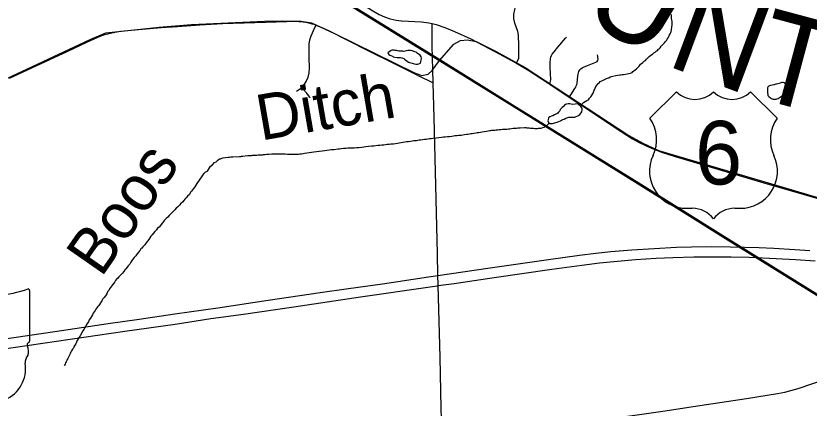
# Model space of a CAD drawing. Extents: x -16.6 to 83, y -37.7 to 22.
# Drawn here: x -5.316 to -3.671, y 15.788 to 16.602 of the extents above; entities that cross this region are included whole.
import ezdxf

# ---------------------------------------------------------------- set-up
doc = ezdxf.new("R2010")
doc.units = 0
for name, color, linetype in [('GM_X_County_Road', 7, 'Continuous'), ('GM_X_County_Text', 7, 'Continuous'), ('GM_X_Minor_Lake', 7, 'Continuous'), ('GM_X_Minor_River', 7, 'Continuous'), ('GM_X_Minor_River_Text', 7, 'Continuous'), ('GM_X_Rail_Line', 7, 'Continuous'), ('GM_X_State_Route', 7, 'Continuous'), ('GM_X_State_Shield', 7, 'Continuous'), ('GM_X_Township_Road', 7, 'Continuous'), ('GM_X_US_Route', 7, 'Continuous'), ('GM_X_US_Shield', 7, 'Continuous')]:
    doc.layers.add(name, color=color, linetype=linetype)

msp = doc.modelspace()

# ---------------------------------------------------------------- linework, layer by layer
at = {"layer": 'GM_X_County_Road'}
for points in [[(-5.3297, 16.4726), (-5.2083, 16.5286), (-5.1688, 16.547), (-5.1462, 16.5575), (-5.1377, 16.561), (-5.1318, 16.5629), (-5.1229, 16.5652), (-5.1107, 16.5677), (-5.0985, 16.5697), (-5.0769, 16.5723), (-5.0459, 16.5752), (-5.0149, 16.5773), (-4.9808, 16.58), (-4.9343, 16.583), (-4.8877, 16.5857), (-4.7976, 16.5888), (-4.7541, 16.5904), (-4.7386, 16.5906), (-4.7293, 16.5903), (-4.7201, 16.5894), (-4.711, 16.5878), (-4.702, 16.5855), (-4.6981, 16.5843), (-4.6935, 16.5824)], [(-4.6935, 16.5824), (-4.6892, 16.5807), (-4.6847, 16.5789), (-4.6678, 16.5711), (-4.5844, 16.5293), (-4.5315, 16.503), (-4.487, 16.4806), (-4.4795, 16.477)], [(-4.4795, 16.477), (-4.4786, 16.4766), (-4.455, 16.465), (-4.4504, 16.4627)]]:
    msp.add_lwpolyline(points, dxfattribs=at)
at = {"layer": 'GM_X_Minor_Lake'}
for points in [[(-4.5196, 16.5284), (-4.522, 16.5286), (-4.5246, 16.529), (-4.5266, 16.5297), (-4.5292, 16.5301), (-4.5315, 16.5304), (-4.5353, 16.5308), (-4.5376, 16.53), (-4.5445, 16.525)], [(-4.5445, 16.525), (-4.544, 16.5235), (-4.5428, 16.5216), (-4.5405, 16.5201), (-4.5386, 16.5194), (-4.5352, 16.5179), (-4.5333, 16.5167), (-4.5302, 16.516), (-4.5249, 16.5157), (-4.523, 16.5157), (-4.5203, 16.5157), (-4.5184, 16.5154), (-4.5158, 16.5146), (-4.5135, 16.5139), (-4.5116, 16.5131), (-4.5097, 16.512), (-4.5074, 16.5101), (-4.5047, 16.5079), (-4.5016, 16.506), (-4.4997, 16.5053), (-4.4967, 16.5042), (-4.4944, 16.5034), (-4.4917, 16.5027), (-4.489, 16.502), (-4.4868, 16.5016), (-4.4833, 16.5013), (-4.4799, 16.502), (-4.4769, 16.5036), (-4.4762, 16.507), (-4.4754, 16.5101), (-4.4747, 16.5143), (-4.4755, 16.5165), (-4.4778, 16.5199), (-4.4809, 16.5222), (-4.4836, 16.5241), (-4.4859, 16.5263), (-4.4882, 16.5274), (-4.4904, 16.5278), (-4.4931, 16.5289), (-4.495, 16.5293), (-4.4973, 16.5296), (-4.5007, 16.53), (-4.503, 16.5296), (-4.5056, 16.5292), (-4.5083, 16.5284), (-4.5113, 16.528), (-4.5136, 16.5283), (-4.5196, 16.5284)], [(-3.7435, 16.4584), (-3.7508, 16.4576), (-3.753, 16.4568), (-3.7553, 16.4553), (-3.7568, 16.4526), (-3.7571, 16.45), (-3.7571, 16.4477), (-3.7571, 16.4454), (-3.7567, 16.4424), (-3.7563, 16.4389), (-3.7559, 16.4367), (-3.7539, 16.4344), (-3.7509, 16.4314), (-3.7486, 16.4303), (-3.7455, 16.4292), (-3.7436, 16.4288), (-3.741, 16.4288), (-3.7391, 16.4288), (-3.7372, 16.4296), (-3.7349, 16.4304), (-3.7326, 16.4316), (-3.7304, 16.4331), (-3.7281, 16.4354), (-3.7262, 16.4358), (-3.7243, 16.4373), (-3.7213, 16.44), (-3.7198, 16.4419), (-3.7176, 16.445), (-3.7157, 16.45), (-3.7154, 16.4519), (-3.7162, 16.4568), (-3.7188, 16.4583), (-3.7204, 16.4613), (-3.7223, 16.4628), (-3.7246, 16.4636), (-3.7269, 16.4632), (-3.7295, 16.4628), (-3.7308, 16.4622)], [(-3.7308, 16.4622), (-3.7352, 16.4608), (-3.7379, 16.4604), (-3.7398, 16.46), (-3.7417, 16.4596), (-3.7432, 16.4588), (-3.7435, 16.4584)], [(-4.1505, 16.4192), (-4.1615, 16.4176), (-4.1645, 16.4187), (-4.1676, 16.4191), (-4.1702, 16.4191), (-4.1736, 16.4186), (-4.1759, 16.4179), (-4.1782, 16.4163), (-4.1804, 16.414), (-4.1827, 16.4117), (-4.1849, 16.4094), (-4.1868, 16.4075), (-4.1879, 16.4048), (-4.1902, 16.4018), (-4.1917, 16.3998), (-4.1936, 16.3983), (-4.1962, 16.3975), (-4.1989, 16.3964), (-4.2023, 16.3944), (-4.2053, 16.3936), (-4.2087, 16.3921), (-4.211, 16.3902), (-4.2117, 16.386), (-4.2124, 16.3837), (-4.2109, 16.3803), (-4.2082, 16.3784), (-4.2055, 16.3784), (-4.2029, 16.3788)], [(-4.1505, 16.4192), (-4.1615, 16.4176), (-4.1645, 16.4187), (-4.1676, 16.4191), (-4.1702, 16.4191), (-4.1736, 16.4186), (-4.1759, 16.4179), (-4.1782, 16.4163), (-4.1804, 16.414), (-4.1827, 16.4117), (-4.1849, 16.4094), (-4.1868, 16.4075), (-4.1879, 16.4048), (-4.1902, 16.4018), (-4.1917, 16.3998), (-4.1936, 16.3983), (-4.1962, 16.3975), (-4.1989, 16.3964), (-4.2023, 16.3944), (-4.2053, 16.3936), (-4.2087, 16.3921), (-4.211, 16.3902), (-4.2117, 16.386), (-4.2124, 16.3837), (-4.2109, 16.3803), (-4.2082, 16.3784), (-4.2055, 16.3784), (-4.2029, 16.3788), (-4.2006, 16.3792), (-4.1934, 16.3812), (-4.1896, 16.3824), (-4.1866, 16.3839), (-4.184, 16.3855), (-4.1813, 16.387), (-4.179, 16.3878), (-4.1753, 16.3897), (-4.173, 16.3905), (-4.1711, 16.3909), (-4.1692, 16.3913), (-4.165, 16.3914), (-4.162, 16.3914), (-4.1597, 16.3914), (-4.1563, 16.3918), (-4.154, 16.393), (-4.1506, 16.3942), (-4.148, 16.3961), (-4.1461, 16.3972), (-4.1434, 16.4007), (-4.1423, 16.4026), (-4.1412, 16.4068), (-4.1416, 16.4091), (-4.142, 16.4113), (-4.1443, 16.414), (-4.1497, 16.4189), (-4.1505, 16.4192)], [(-4.2029, 16.3788), (-4.2006, 16.3792), (-4.1934, 16.3812), (-4.1896, 16.3824), (-4.1866, 16.3839), (-4.184, 16.3855), (-4.1813, 16.387), (-4.179, 16.3878), (-4.1753, 16.3897), (-4.173, 16.3905), (-4.1711, 16.3909), (-4.1692, 16.3913), (-4.165, 16.3914), (-4.162, 16.3914), (-4.1597, 16.3914), (-4.1563, 16.3918), (-4.154, 16.393), (-4.1506, 16.3942), (-4.148, 16.3961), (-4.1461, 16.3972), (-4.1434, 16.4007), (-4.1423, 16.4026), (-4.1412, 16.4068), (-4.1416, 16.4091), (-4.142, 16.4113), (-4.1443, 16.414), (-4.1497, 16.4189), (-4.1505, 16.4192)]]:
    msp.add_lwpolyline(points, dxfattribs=at)
at = {"layer": 'GM_X_Minor_River'}
for points in [[(-4.1456, 16.4152), (-4.1383, 16.422), (-4.1319, 16.4259), (-4.1281, 16.4274), (-4.1259, 16.4313), (-4.1236, 16.4336), (-4.1218, 16.4359), (-4.1199, 16.4393), (-4.1188, 16.4416), (-4.1165, 16.4473), (-4.1154, 16.4496), (-4.1143, 16.4515), (-4.1128, 16.455), (-4.1106, 16.4584), (-4.1079, 16.4615), (-4.1053, 16.4634), (-4.1038, 16.4653), (-4.1004, 16.4669), (-4.0977, 16.4684), (-4.0951, 16.4696), (-4.0928, 16.4711), (-4.0906, 16.4719), (-4.0887, 16.4727), (-4.086, 16.4735), (-4.083, 16.475), (-4.0781, 16.4766), (-4.0716, 16.4778), (-4.0678, 16.4786), (-4.0629, 16.4794), (-4.061, 16.4794), (-4.0583, 16.4798), (-4.0553, 16.4802), (-4.0515, 16.4806), (-4.0477, 16.4814), (-4.0443, 16.4822), (-4.0409, 16.483), (-4.0379, 16.4846), (-4.036, 16.4861), (-4.0341, 16.488), (-4.0315, 16.4899), (-4.0288, 16.4922), (-4.0266, 16.4938), (-4.0243, 16.4957), (-4.0228, 16.4976), (-4.0202, 16.5014), (-4.0157, 16.5049), (-4.0126, 16.5076), (-4.01, 16.5095), (-4.0077, 16.5118), (-4.0051, 16.5145), (-4.0021, 16.5172), (-3.9987, 16.5203), (-3.9953, 16.5226), (-3.9927, 16.5249), (-3.99, 16.5268), (-3.9878, 16.5284), (-3.9859, 16.5295), (-3.9832, 16.5326), (-3.9814, 16.5337), (-3.9799, 16.5357), (-3.9776, 16.5387), (-3.9742, 16.5426), (-3.9708, 16.5456), (-3.9686, 16.5483), (-3.9667, 16.5506), (-3.9652, 16.5537), (-3.9633, 16.5563), (-3.9611, 16.5602), (-3.96, 16.5625), (-3.9589, 16.5644), (-3.9577, 16.567), (-3.9566, 16.5693), (-3.9563, 16.5728), (-3.9552, 16.5792), (-3.9545, 16.5823), (-3.9546, 16.5903), (-3.9558, 16.596), (-3.9562, 16.6047)], [(-4.5095, 16.3402), (-4.5057, 16.341), (-4.5019, 16.3414), (-4.4977, 16.3418), (-4.4943, 16.3422), (-4.4905, 16.343), (-4.4852, 16.3435), (-4.4822, 16.3439), (-4.4795, 16.3443), (-4.4765, 16.3447), (-4.4727, 16.3451), (-4.4685, 16.3459), (-4.4651, 16.3463), (-4.4617, 16.3467), (-4.4583, 16.3471), (-4.4545, 16.3476), (-4.4503, 16.348), (-4.4442, 16.3488), (-4.4329, 16.35), (-4.4294, 16.3505), (-4.4253, 16.3509), (-4.4211, 16.3513), (-4.4165, 16.3517), (-4.412, 16.3525), (-4.4082, 16.3529), (-4.4048, 16.3534), (-4.4017, 16.3538), (-4.3976, 16.3542), (-4.3949, 16.3546), (-4.3922, 16.3546), (-4.3892, 16.355), (-4.3854, 16.3554), (-4.3816, 16.3562), (-4.3786, 16.3563), (-4.3752, 16.3571), (-4.3721, 16.3575), (-4.3695, 16.3579), (-4.3664, 16.3583), (-4.3623, 16.3591), (-4.3592, 16.3595), (-4.3558, 16.3599), (-4.3524, 16.3607), (-4.3486, 16.3615), (-4.3444, 16.3619), (-4.3399, 16.3627), (-4.3361, 16.3635), (-4.3331, 16.3639), (-4.3312, 16.3639), (-4.3289, 16.3643), (-4.3262, 16.3647), (-4.3228, 16.3648), (-4.3198, 16.3652), (-4.3164, 16.3656), (-4.3133, 16.366), (-4.3103, 16.366), (-4.3069, 16.3664), (-4.3035, 16.3669), (-4.3004, 16.3669), (-4.2974, 16.3669), (-4.2943, 16.3673), (-4.2917, 16.3674), (-4.2883, 16.3681), (-4.2845, 16.3686), (-4.2807, 16.369), (-4.2773, 16.369), (-4.2746, 16.3694), (-4.2723, 16.3694), (-4.2701, 16.3698), (-4.2613, 16.3699), (-4.2583, 16.3699), (-4.256, 16.3696), (-4.2529, 16.3696), (-4.251, 16.3693), (-4.2488, 16.3689), (-4.2469, 16.3689), (-4.245, 16.3689), (-4.2423, 16.3686), (-4.2396, 16.3682), (-4.2366, 16.3683), (-4.2339, 16.3683), (-4.2317, 16.3687), (-4.2294, 16.3687), (-4.2263, 16.3691), (-4.2233, 16.3699), (-4.2199, 16.3711), (-4.2176, 16.3722), (-4.215, 16.3742), (-4.2096, 16.3794)], [(-4.9186, 16.2799), (-4.9125, 16.29), (-4.9088, 16.2923), (-4.9042, 16.2973), (-4.9008, 16.2992), (-4.8975, 16.3027), (-4.8937, 16.305), (-4.8918, 16.3054), (-4.8872, 16.307), (-4.8812, 16.3082), (-4.8755, 16.3086), (-4.8728, 16.3086), (-4.8705, 16.309), (-4.8664, 16.3095), (-4.8523, 16.31), (-4.8497, 16.31), (-4.8478, 16.3104), (-4.8451, 16.3108), (-4.8405, 16.3116), (-4.8352, 16.312), (-4.8307, 16.3121), (-4.8273, 16.3121), (-4.825, 16.3125), (-4.8223, 16.3125), (-4.8197, 16.3129), (-4.8162, 16.313), (-4.8136, 16.3134), (-4.8109, 16.3134), (-4.8083, 16.3134), (-4.806, 16.3134), (-4.8041, 16.3138), (-4.8022, 16.3139), (-4.7995, 16.3143), (-4.7957, 16.3147), (-4.7912, 16.3151), (-4.7851, 16.3152), (-4.7809, 16.3152), (-4.7768, 16.3156), (-4.7726, 16.3157), (-4.768, 16.3157), (-4.7631, 16.3158), (-4.7578, 16.3154), (-4.7524, 16.3151), (-4.7479, 16.3151), (-4.7429, 16.3148), (-4.7388, 16.3148), (-4.7334, 16.3149), (-4.73, 16.3149), (-4.727, 16.3153), (-4.7236, 16.3157), (-4.7205, 16.3165), (-4.7171, 16.317), (-4.7126, 16.3178), (-4.708, 16.3182), (-4.7031, 16.319), (-4.6981, 16.3198), (-4.6928, 16.3202), (-4.6871, 16.321), (-4.6807, 16.3219), (-4.6754, 16.3227), (-4.6708, 16.3231), (-4.6663, 16.3235), (-4.6617, 16.3243), (-4.6568, 16.3247), (-4.6473, 16.3256), (-4.6446, 16.326), (-4.6416, 16.3268), (-4.6367, 16.3272), (-4.6317, 16.3276), (-4.6272, 16.3277), (-4.6226, 16.3277), (-4.6184, 16.3281), (-4.6143, 16.3282), (-4.6097, 16.3286), (-4.6048, 16.329), (-4.5995, 16.3295), (-4.5945, 16.3299), (-4.59, 16.3307), (-4.585, 16.3311), (-4.5782, 16.3319), (-4.5736, 16.3324), (-4.5695, 16.3328), (-4.5653, 16.3332), (-4.5611, 16.3336), (-4.5569, 16.3341), (-4.5531, 16.3345), (-4.5497, 16.3349), (-4.5459, 16.3353), (-4.5421, 16.3357), (-4.538, 16.3361), (-4.5327, 16.3366), (-4.5289, 16.337), (-4.5247, 16.3378), (-4.5209, 16.3382), (-4.5171, 16.339), (-4.5133, 16.3394), (-4.5095, 16.3402)], [(-4.9186, 16.2799), (-4.9217, 16.2782), (-4.924, 16.2767), (-4.9263, 16.2744), (-4.929, 16.2713), (-4.9313, 16.2676), (-4.9344, 16.263), (-4.9374, 16.2585), (-4.9405, 16.2543), (-4.9428, 16.2505), (-4.9451, 16.2471), (-4.9474, 16.2437), (-4.9497, 16.241), (-4.9516, 16.2384), (-4.9539, 16.2361), (-4.9562, 16.2315), (-4.9604, 16.2277), (-4.9631, 16.2243), (-4.9658, 16.2217), (-4.9681, 16.219), (-4.9708, 16.2156), (-4.9738, 16.2122), (-4.9769, 16.2088), (-4.9804, 16.2058), (-4.9834, 16.2027), (-4.9865, 16.1993), (-4.9899, 16.1959), (-4.9937, 16.1925), (-4.9957, 16.1906), (-4.998, 16.1876), (-5.001, 16.1842), (-5.0041, 16.1812), (-5.0064, 16.1793), (-5.0083, 16.1774), (-5.0098, 16.1751), (-5.0121, 16.1724), (-5.019, 16.1637), (-5.0221, 16.1611), (-5.0248, 16.1577), (-5.0278, 16.1546), (-5.0305, 16.1512), (-5.0332, 16.1474), (-5.0359, 16.1444), (-5.0382, 16.141), (-5.0405, 16.138), (-5.0431, 16.1342), (-5.0462, 16.1308), (-5.0489, 16.127), (-5.0527, 16.1228), (-5.055, 16.1201), (-5.0569, 16.1183), (-5.0585, 16.1156), (-5.0615, 16.1118), (-5.0646, 16.108), (-5.0677, 16.1038), (-5.0707, 16.1004), (-5.0734, 16.097), (-5.0757, 16.094), (-5.0776, 16.091), (-5.0799, 16.0864), (-5.083, 16.083), (-5.0853, 16.0807), (-5.0884, 16.0769), (-5.0903, 16.0747), (-5.0926, 16.0716), (-5.096, 16.0671), (-5.0999, 16.0633), (-5.1029, 16.0603), (-5.1052, 16.0572), (-5.1075, 16.0553), (-5.1094, 16.0527), (-5.111, 16.05), (-5.1133, 16.047), (-5.1156, 16.044), (-5.1179, 16.0413), (-5.1202, 16.0383), (-5.1217, 16.0356), (-5.1236, 16.0322), (-5.1259, 16.0292), (-5.1278, 16.0254), (-5.1305, 16.0212), (-5.1328, 16.0174), (-5.1355, 16.0144), (-5.137, 16.0117), (-5.139, 16.0087), (-5.1443, 16.0011), (-5.1462, 15.9988), (-5.1482, 15.9958), (-5.1501, 15.9931), (-5.152, 15.9905), (-5.1539, 15.9878), (-5.1558, 15.9848), (-5.1574, 15.9818), (-5.1593, 15.9783), (-5.1616, 15.9749), (-5.1639, 15.9711), (-5.1658, 15.9673), (-5.1681, 15.9632), (-5.1704, 15.9598), (-5.1727, 15.9556)], [(-5.1727, 15.9556), (-5.175, 15.9514), (-5.1777, 15.9476), (-5.18, 15.9427), (-5.1831, 15.9381), (-5.185, 15.9351), (-5.1869, 15.9317), (-5.1888, 15.9283), (-5.1908, 15.9245), (-5.1919, 15.921), (-5.1938, 15.9184), (-5.195, 15.9165), (-5.1969, 15.9123), (-5.1985, 15.91), (-5.2008, 15.9066), (-5.2023, 15.904), (-5.2034, 15.9017), (-5.2046, 15.899), (-5.2058, 15.8964), (-5.2073, 15.8937), (-5.2085, 15.8907), (-5.21, 15.8888), (-5.2108, 15.8865), (-5.2119, 15.8838), (-5.2131, 15.8816), (-5.2142, 15.8789), (-5.2154, 15.877), (-5.2158, 15.8766)]]:
    msp.add_lwpolyline(points, dxfattribs=at)
at = {"layer": 'GM_X_Rail_Line'}
for points in [[(-6.7374, 17.9394), (-6.5929, 17.8493), (-6.4725, 17.7747), (-6.349, 17.6978), (-6.1177, 17.554), (-5.985, 17.4715), (-5.8836, 17.4087), (-5.7041, 17.2967), (-5.5357, 17.1925), (-5.3813, 17.0958), (-5.0301, 16.8778), (-4.8458, 16.7632), (-4.6798, 16.6595), (-4.4668, 16.5275), (-4.4368, 16.5088), (-4.2879, 16.4162), (-4.0253, 16.2531), (-3.844, 16.14), (-3.5024, 15.9278)], [(-6.7361, 17.9413), (-6.5916, 17.8513), (-6.4712, 17.7767), (-6.3478, 17.6998), (-6.1164, 17.556), (-5.9838, 17.4735), (-5.8823, 17.4106), (-5.7029, 17.2987), (-5.5345, 17.1944), (-5.38, 17.0978), (-5.0288, 16.8798), (-4.8446, 16.7652), (-4.6785, 16.6614), (-4.4656, 16.5295), (-4.4356, 16.5108), (-4.2867, 16.4181), (-4.0241, 16.2551), (-3.8427, 16.142), (-3.5012, 15.9298)], [(-5.4567, 16.4153), (-5.1619, 16.5527), (-5.1294, 16.5664), (-5.0187, 16.578), (-4.9518, 16.584), (-4.8001, 16.591), (-4.7654, 16.5913), (-4.7243, 16.591), (-4.703, 16.5871), (-4.6549, 16.5655), (-4.4894, 16.4837), (-4.4738, 16.4781), (-4.461, 16.4809), (-4.4523, 16.4881), (-4.4371, 16.5094)], [(-4.4371, 16.5094), (-4.4079, 16.5433), (-4.3939, 16.5505), (-4.3792, 16.5524), (-4.3615, 16.5483), (-4.3196, 16.5277), (-4.2593, 16.4946), (-4.0445, 16.3535), (-4.0158, 16.3375), (-3.9833, 16.3225), (-3.7254, 16.2463), (-3.4367, 16.1608)]]:
    msp.add_lwpolyline(points, dxfattribs=at)
at = {"layer": 'GM_X_State_Route'}
for points in [[(-5.4016, 15.9227), (-5.2354, 15.9466), (-5.1248, 15.9632), (-5.0602, 15.9725), (-4.9863, 15.9833), (-4.8971, 15.9962), (-4.7926, 16.0116), (-4.685, 16.0276), (-4.6265, 16.0358), (-4.5557, 16.046), (-4.4604, 16.0603), (-4.4406, 16.0632), (-4.3374, 16.0781), (-4.2113, 16.0965), (-4.1466, 16.1055), (-4.1127, 16.1096), (-4.0818, 16.1127), (-4.0384, 16.1162), (-3.9919, 16.1192), (-3.9454, 16.1216), (-3.9143, 16.1225), (-3.874, 16.123), (-3.8336, 16.1228), (-3.7746, 16.1213), (-3.7435, 16.1201), (-3.7001, 16.1173), (-3.6691, 16.1149)], [(-4.4421, 16.0418), (-4.4401, 16.0421), (-4.4071, 16.0468), (-4.324, 16.0587), (-4.204, 16.0763), (-4.1424, 16.0849), (-4.1054, 16.0893), (-4.0682, 16.093), (-4.031, 16.096), (-3.9876, 16.0988), (-3.9534, 16.1003), (-3.9099, 16.1016), (-3.8726, 16.1021), (-3.8321, 16.1018), (-3.7948, 16.1009), (-3.7389, 16.0985), (-3.6985, 16.0962), (-3.6582, 16.0932)], [(-6.0368, 15.8096), (-5.9948, 15.8155), (-5.6994, 15.8586), (-5.6225, 15.87), (-5.5117, 15.8858), (-5.3456, 15.9102), (-5.0902, 15.9475), (-4.9856, 15.9624), (-4.9118, 15.9736), (-4.844, 15.9831), (-4.7394, 15.9984), (-4.601, 16.0188), (-4.4564, 16.0398), (-4.4421, 16.0418)]]:
    msp.add_lwpolyline(points, dxfattribs=at)
at = {"layer": 'GM_X_State_Shield'}
for p, q in [((-5.2876, 15.9272), (-5.2876, 16.0318)), ((-5.2877, 15.9272), (-5.2876, 15.9272))]:
    msp.add_line(p, q, dxfattribs=at)
for centre, radius, start, end in [((-5.3816, 16.2997), 0.2796, 275.8445, 288.9065), ((-5.2906, 16.0323), 0.00294, 351.8621, 97.738), ((-5.2883, 15.9195), 0.00454, 107.944, 210.337), ((-5.3172, 15.9062), 0.0273, 340.033, 23.6496), ((-5.2908, 15.9268), 0.00314, 289.6038, 7.7341), ((-5.2771, 15.8833), 0.0198, 136.8065, 186.9296), ((-5.3659, 15.87), 0.0699, 292.3089, 8.9858)]:
    msp.add_arc(centre, radius, start, end, dxfattribs=at)
at = {"layer": 'GM_X_Township_Road'}
msp.add_line((-4.4504, 16.4627), (-4.4511, 16.49), dxfattribs=at)
for points in [[(-4.2777, 16.5036), (-4.2764, 16.5066), (-4.2731, 16.514), (-4.2727, 16.52), (-4.2729, 16.5417), (-4.2736, 16.5602), (-4.2742, 16.5663), (-4.2749, 16.5692), (-4.2809, 16.5868), (-4.2825, 16.5929), (-4.2829, 16.5961), (-4.2832, 16.5993), (-4.283, 16.6056), (-4.2826, 16.6087), (-4.2821, 16.6118), (-4.2813, 16.6149), (-4.2803, 16.6179), (-4.279, 16.6208), (-4.2775, 16.6237), (-4.2759, 16.6263), (-4.274, 16.6289), (-4.272, 16.6314), (-4.2698, 16.6337), (-4.2617, 16.6407)], [(-4.7237, 16.4533), (-4.7214, 16.4555), (-4.7174, 16.4604), (-4.714, 16.4657), (-4.71, 16.4744), (-4.7076, 16.4836), (-4.7068, 16.493), (-4.7075, 16.5148), (-4.7077, 16.5428), (-4.7066, 16.5519), (-4.7039, 16.5606), (-4.6959, 16.5774), (-4.6935, 16.5824)], [(-4.4511, 16.49), (-4.4524, 16.5399), (-4.4528, 16.5664), (-4.4529, 16.5822), (-4.4529, 16.5857)], [(-4.2086, 16.4599), (-4.2076, 16.4635), (-4.2068, 16.4665), (-4.2065, 16.4696), (-4.2075, 16.4948), (-4.2075, 16.5071), (-4.2073, 16.5102), (-4.2069, 16.5134), (-4.2061, 16.5164), (-4.2049, 16.5194), (-4.2033, 16.5221), (-4.1997, 16.5272), (-4.1918, 16.5366), (-4.1759, 16.5552), (-4.1739, 16.5575)], [(-4.1684, 16.4333), (-4.1651, 16.4382), (-4.1564, 16.4509), (-4.1548, 16.4536), (-4.1536, 16.4563), (-4.1527, 16.4591), (-4.1521, 16.462), (-4.1505, 16.4774), (-4.15, 16.4806), (-4.1492, 16.4837), (-4.1482, 16.4867), (-4.1465, 16.4896), (-4.1443, 16.492), (-4.1417, 16.4939), (-4.1389, 16.4954), (-4.1302, 16.499), (-4.1129, 16.5058), (-4.1105, 16.5073), (-4.1091, 16.5094), (-4.1085, 16.5121), (-4.1086, 16.5151), (-4.109, 16.5181), (-4.1096, 16.521)], [(-4.4401, 16.0441), (-4.4406, 16.0632), (-4.4418, 16.1081), (-4.4473, 16.3349), (-4.4486, 16.3907), (-4.4504, 16.4627)], [(-4.7338, 16.4457), (-4.726, 16.4511), (-4.7237, 16.4533)], [(-4.7055, 16.4311), (-4.707, 16.4338), (-4.7125, 16.4413), (-4.7208, 16.4502), (-4.7237, 16.4533)], [(-4.4333, 15.7659), (-4.4337, 15.7882), (-4.4363, 15.8938), (-4.4401, 16.0421), (-4.4401, 16.0441)], [(-4.4333, 15.7659), (-4.4235, 15.7654), (-4.3491, 15.7597), (-4.2408, 15.7519), (-4.2284, 15.7514), (-4.216, 15.7515), (-4.2004, 15.7523), (-4.1818, 15.7539), (-4.1571, 15.7567), (-4.037, 15.7729), (-3.9693, 15.7824), (-3.9109, 15.7913), (-3.8003, 15.808), (-3.7359, 15.8183), (-3.7206, 15.8214), (-3.7085, 15.8244), (-3.6936, 15.8288), (-3.6346, 15.8485), (-3.5992, 15.8601), (-3.5491, 15.8769), (-3.5293, 15.8825)]]:
    msp.add_lwpolyline(points, dxfattribs=at)
at = {"layer": 'GM_X_US_Route'}
for points in [[(-6.6724, 17.9189), (-6.4249, 17.7647), (-6.3352, 17.709), (-6.0886, 17.5556), (-5.6678, 17.2937), (-5.4329, 17.1478), (-5.3526, 17.0978), (-5.1374, 16.9641), (-5.1154, 16.9505), (-5.0694, 16.9227), (-4.9932, 16.8753), (-4.9815, 16.868), (-4.9693, 16.8604), (-4.9203, 16.83), (-4.8966, 16.8152), (-4.8896, 16.8109), (-4.8261, 16.7708), (-4.662, 16.6682), (-4.576, 16.6123), (-4.5625, 16.6048), (-4.5513, 16.5997), (-4.5396, 16.5957), (-4.5276, 16.593), (-4.5163, 16.5916)], [(-4.5163, 16.5916), (-4.5153, 16.5915), (-4.475, 16.5893), (-4.4595, 16.5872), (-4.4529, 16.5857), (-4.4443, 16.5837), (-4.4265, 16.5778), (-4.4063, 16.5695), (-4.3724, 16.5539), (-4.3227, 16.5281), (-4.279, 16.5043), (-4.2777, 16.5036), (-4.2522, 16.4885), (-4.2106, 16.4612), (-4.2086, 16.4599), (-4.1684, 16.4333), (-4.1406, 16.4149), (-4.0604, 16.3617), (-4.0368, 16.3466), (-4.0232, 16.3392), (-4.0007, 16.3289), (-3.9747, 16.3186), (-3.9483, 16.3097), (-3.7903, 16.2631), (-3.7645, 16.2556), (-3.65, 16.2222)]]:
    msp.add_lwpolyline(points, dxfattribs=at)
at = {"layer": 'GM_X_US_Shield'}
for p, q in [((-3.9459, 16.4442), (-4.0008, 16.3893)), ((-3.7371, 16.3893), (-3.7921, 16.4442)), ((-3.9239, 16.2025), (-3.9129, 16.2025)), ((-3.825, 16.2025), (-3.814, 16.2025))]:
    msp.add_line(p, q, dxfattribs=at)
for centre, radius, start, end in [((-3.9074, 16.4835), 0.0549, 225.573, 314.427), ((-3.8305, 16.4835), 0.0549, 225.573, 314.427), ((-4.0638, 16.3452), 0.0769, 334.5471, 35.0009), ((-3.6741, 16.3452), 0.0769, 144.9991, 205.4529), ((-3.9247, 16.2794), 0.0769, 154.8319, 270.6383), ((-3.8132, 16.2794), 0.0769, 269.3617, 25.1681), ((-3.9129, 16.1476), 0.0549, 36.8699, 90), ((-3.825, 16.1476), 0.0549, 90, 143.1301)]:
    msp.add_arc(centre, radius, start, end, dxfattribs=at)

# ---------------------------------------------------------------- texts
at = {"layer": 'GM_X_County_Text'}
for s, rotation, p in [('U', 328.7843, (-4.1493, 16.6042)), ('N', 339.4994, (-3.9713, 16.5005)), ('T', 345.0227, (-3.7954, 16.4358))]:
    msp.add_text(s, height=0.1894, rotation=rotation, dxfattribs=at).set_placement(p)
at = {"layer": 'GM_X_Minor_River_Text'}
for s, rotation, p in [('Ditch', 9.8515, (-4.8083, 16.3427)), ('Boos', 55.1583, (-5.1393, 16.0571))]:
    msp.add_text(s, height=0.09475, rotation=rotation, dxfattribs=at).set_placement(p)
at = {"layer": 'GM_X_US_Shield'}
msp.add_text('6', height=0.1318, dxfattribs=at).set_placement((-3.9073, 16.252))

doc.saveas('drawing.dxf')
